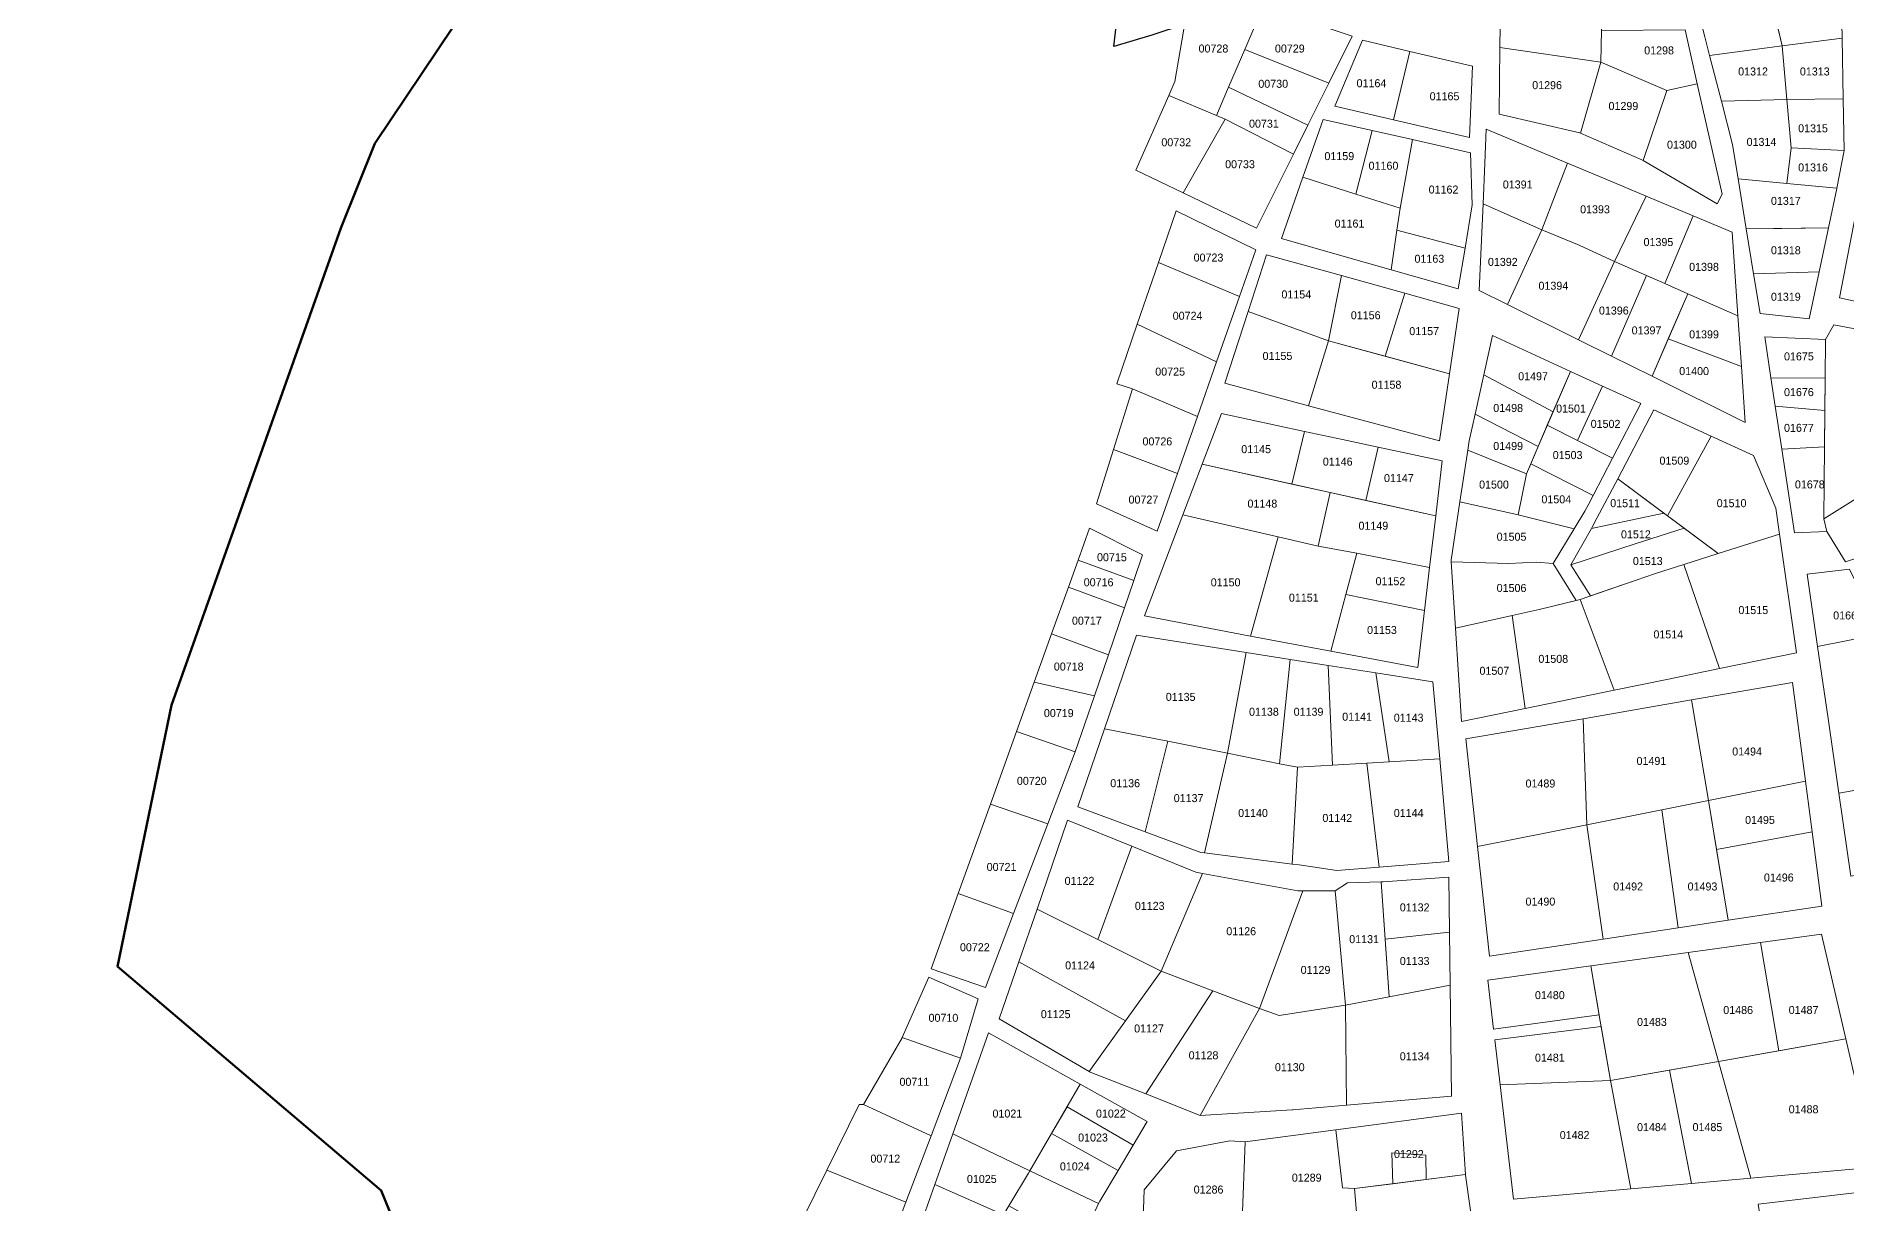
# Model space of a CAD drawing. Header units: metres. Extents: x 245225 to 248406, y 1633796 to 1637634.
# Drawn here: x 245231.8 to 245571.1, y 1634787.5 to 1635006.4 of the extents above; entities that cross this region are included whole.
import ezdxf
from ezdxf.enums import TextEntityAlignment as Align

# ---------------------------------------------------------------- set-up
doc = ezdxf.new("R2010")
doc.units = ezdxf.units.M
doc.header["$MEASUREMENT"] = 0
doc.layers.add('historique_numero_parcelle', color=7, linetype='Continuous')
doc.layers.add('limites_sections', color=7, linetype='Continuous')
doc.layers.add('Limites_Communes', color=7, linetype='Continuous', lineweight=211, plot=False)
doc.layers.add('LIMITES_PARCELLES', color=7, linetype='Continuous', lineweight=0, true_color=0xffffff)
doc.styles.add('Style-FANCY', font='FANCY.shx')

msp = doc.modelspace()

# ---------------------------------------------------------------- linework, layer by layer
at = {"layer": 'Limites_Communes', "color": 210, "lineweight": 80, "flags": 128}
msp.add_lwpolyline([(245620.8, 1634508.0988), (245567.3857, 1634566.262), (245526.7115, 1634503.9933), (245508.686, 1634473.2583), (245463.8158, 1634429.4361), (245415.3144, 1634444.5268), (245378.8064, 1634461.5328), (245345.8922, 1634486.192), (245305.1463, 1634503.4429), (245268.5278, 1634512.9679), (245251.7003, 1634523.0221), (245231.7855, 1634526.612), (245238.4616, 1634610.3804), (245246.3092, 1634641.0996), (245239.677, 1634675.0655), (245305, 1634769), (245296.4251, 1634790.0269), (245247, 1634832), (245257.1467, 1634881.0084), (245288.8968, 1634970.4378), (245295.2468, 1634986.3128), (245359.9816, 1635082.8418)], dxfattribs=at)
at = {"layer": 'limites_parcelles', "flags": 128}
for points in [[(245559.033, 1635004.637), (245545.44, 1635002.798), (245544.534, 1635006.331), (245541.783, 1635017.299), (245555.375, 1635020.049), (245559.033, 1635004.637)], [(245461.763, 1635011.967), (245458.308, 1635003.942), (245455.266, 1634996.877), (245452.992, 1634991.595), (245444.048, 1634995.317), (245445.209, 1634997.967), (245448.225, 1635015.43), (245461.763, 1635011.967)], [(245525.444, 1635015.853), (245525.197, 1635007.493), (245525.021, 1635001.565), (245506.132, 1635004.325), (245506.288, 1635016.488), (245525.444, 1635015.853)], [(245557.266, 1635012.085), (245569.727, 1635015.127), (245570.265, 1635007.032), (245570.282, 1635006.092), (245559.033, 1635004.637), (245557.266, 1635012.085)], [(245474.033, 1634997.609), (245458.308, 1635003.942), (245461.763, 1635011.967), (245461.878, 1635011.937), (245478.421, 1635006.442), (245474.033, 1634997.609)], [(245543.102, 1634997.533), (245537.403, 1634996.274), (245525.021, 1635001.565), (245525.197, 1635007.493), (245540.819, 1635007.659), (245543.102, 1634997.533)], [(245525.021, 1635001.565), (245521.248, 1634988.274), (245521.105, 1634988.336), (245505.971, 1634991.829), (245506.132, 1635004.325), (245525.021, 1635001.565)], [(245537.403, 1634996.274), (245532.969, 1634983.126), (245532.747, 1634983.256), (245521.248, 1634988.274), (245525.021, 1635001.565), (245537.403, 1634996.274)], [(245532.969, 1634983.126), (245537.403, 1634996.274), (245543.102, 1634997.533), (245547.775, 1634976.8), (245546.823, 1634975.001), (245532.969, 1634983.126)], [(245452.992, 1634991.595), (245454.655, 1634990.903), (245446.73, 1634977.057), (245437.907, 1634981.298), (245444.048, 1634995.317), (245452.992, 1634991.595)], [(245470.139, 1634989.769), (245467.436, 1634984.329), (245454.655, 1634990.903), (245452.992, 1634991.595), (245455.266, 1634996.877), (245470.139, 1634989.769)], [(245560.701, 1634985.534), (245559.92, 1634978.821), (245550.767, 1634979.683), (245549.72, 1634986.116), (245547.634, 1634994.246), (245559.912, 1634994.577), (245560.701, 1634985.534)], [(245516.681, 1634977.117), (245514.001, 1634970.159), (245502.961, 1634974.996), (245503.296, 1634982.616), (245503.577, 1634989.002), (245518.805, 1634982.631), (245516.681, 1634977.117)], [(245499.587, 1634966.677), (245486.818, 1634970.064), (245487.41, 1634974.207), (245489.729, 1634987.048), (245500.64, 1634984.579), (245500.957, 1634974.842), (245499.587, 1634966.677)], [(245533.532, 1634976.47), (245527.627, 1634964.206), (245521.012, 1634967.249), (245514.001, 1634970.159), (245516.681, 1634977.117), (245518.805, 1634982.631), (245526.291, 1634979.499), (245533.532, 1634976.47)], [(245486.818, 1634970.064), (245485.758, 1634962.644), (245476.497, 1634965.278), (245465.219, 1634968.485), (245469.218, 1634979.983), (245479.134, 1634976.835), (245487.41, 1634974.207), (245486.818, 1634970.064)], [(245558.94, 1634970.4), (245552.292, 1634970.319), (245550.767, 1634979.683), (245559.92, 1634978.821), (245569.288, 1634977.938), (245569.273, 1634977.861), (245567.708, 1634970.505), (245558.94, 1634970.4)], [(245585.772, 1634974.88), (245591.725, 1634973.954), (245588.635, 1634953.241), (245569.765, 1634957.418), (245573.252, 1634975.433), (245585.507, 1634973.028), (245585.772, 1634974.88)], [(245550.737, 1634954.035), (245541.354, 1634958.165), (245537.045, 1634960.061), (245542.342, 1634972.784), (245549.666, 1634969.72), (245550.737, 1634954.035)], [(245521.012, 1634967.249), (245527.627, 1634964.206), (245520.87, 1634949.526), (245507.524, 1634956.142), (245514.001, 1634970.159), (245521.012, 1634967.249)], [(245527.058, 1634946.458), (245533.574, 1634961.589), (245537.045, 1634960.061), (245541.354, 1634958.165), (245534.635, 1634942.702), (245527.058, 1634946.458)], [(245453.029, 1634945.406), (245449.426, 1634935.136), (245437.245, 1634940.341), (245434.335, 1634941.267), (245438.162, 1634952.43), (245453.029, 1634945.406)], [(245587.847, 1634948.724), (245584.189, 1634929.959), (245583.493, 1634926.394), (245566.825, 1634915.943), (245566.956, 1634929.436), (245567.08, 1634942.313), (245567.151, 1634949.58), (245568.738, 1634952.358), (245587.847, 1634948.724)], [(245513.293, 1634929.499), (245511.091, 1634924.386), (245500.112, 1634928.859), (245500.375, 1634930.604), (245501.475, 1634935.57), (245513.293, 1634929.499)], [(245483.296, 1634929.413), (245481.015, 1634919.414), (245474.34, 1634920.882), (245467.106, 1634922.486), (245469.532, 1634932.35), (245476.623, 1634930.837), (245483.296, 1634929.413)], [(245558.533, 1634913.103), (245547.065, 1634909.465), (245537.562, 1634916.507), (245545.742, 1634931.477), (245553.689, 1634927.826), (245557.84, 1634917.949), (245558.533, 1634913.103)], [(245474.34, 1634920.882), (245472.038, 1634910.84), (245464.59, 1634912.564), (245446.717, 1634916.702), (245450.336, 1634926.203), (245474.34, 1634920.882)], [(245522.071, 1634917.375), (245520.061, 1634914.076), (245509.576, 1634916.694), (245511.091, 1634924.386), (245511.898, 1634926.261), (245523.604, 1634920.34), (245522.78, 1634918.746), (245522.071, 1634917.375)], [(245566.825, 1634915.943), (245567.416, 1634913.597), (245561.33, 1634913.332), (245558.965, 1634928.988), (245566.956, 1634929.436), (245566.825, 1634915.943)], [(245592.683, 1634911.348), (245576.819, 1634902.222), (245573.395, 1634908.702), (245570.908, 1634907.908), (245567.416, 1634913.597), (245566.825, 1634915.943), (245583.493, 1634926.394), (245592.683, 1634911.348)], [(245526.201, 1634914.787), (245523.266, 1634914.173), (245524.32, 1634916.052), (245528.2, 1634923.444), (245536.868, 1634917.021), (245526.201, 1634914.787)], [(245494.1, 1634916.535), (245492.95, 1634906.825), (245479.314, 1634909.517), (245472.038, 1634910.84), (245474.34, 1634920.882), (245494.1, 1634916.535)], [(245520.061, 1634914.076), (245516.098, 1634907.573), (245512.943, 1634907.85), (245507.783, 1634907.585), (245497.017, 1634907.872), (245496.996, 1634908.199), (245498.644, 1634919.128), (245509.576, 1634916.694), (245520.061, 1634914.076)], [(245531.468, 1634911.247), (245519.432, 1634907.335), (245523.266, 1634914.173), (245526.201, 1634914.787), (245536.868, 1634917.021), (245537.562, 1634916.507), (245540.638, 1634914.228), (245531.468, 1634911.247)], [(245531.651, 1634904.471), (245523.093, 1634901.512), (245519.432, 1634907.335), (245531.468, 1634911.247), (245540.638, 1634914.228), (245547.065, 1634909.465), (245540.609, 1634907.417), (245535.3, 1634905.733), (245531.651, 1634904.471)], [(245547.276, 1634887.872), (245540.609, 1634907.417), (245547.065, 1634909.465), (245558.533, 1634913.103), (245561.714, 1634890.834), (245547.276, 1634887.872)], [(245472.038, 1634910.84), (245479.314, 1634909.517), (245477.259, 1634901.789), (245474.432, 1634891.153), (245459.411, 1634893.986), (245464.59, 1634912.564), (245472.038, 1634910.84)], [(245497.017, 1634907.872), (245507.783, 1634907.585), (245512.943, 1634907.85), (245516.098, 1634907.573), (245520.429, 1634900.665), (245513.472, 1634898.986), (245508.446, 1634897.846), (245497.808, 1634895.431), (245497.017, 1634907.872)], [(245537.754, 1634885.919), (245527.521, 1634883.82), (245521.145, 1634900.838), (245531.651, 1634904.471), (245535.3, 1634905.733), (245540.609, 1634907.417), (245547.276, 1634887.872), (245537.754, 1634885.919)], [(245527.521, 1634883.82), (245510.836, 1634880.397), (245508.446, 1634897.846), (245513.472, 1634898.986), (245521.145, 1634900.838), (245527.521, 1634883.82)], [(245458.552, 1634890.906), (245455.1, 1634872.022), (245443.881, 1634874.242), (245432, 1634876.594), (245438.008, 1634894.154), (245458.552, 1634890.906)], [(245586.579, 1634867.498), (245569.652, 1634864.512), (245567.631, 1634878.511), (245565.676, 1634892.047), (245577.658, 1634894.38), (245583.697, 1634882.169), (245586.579, 1634867.498)], [(245473.93, 1634888.475), (245474.747, 1634869.77), (245468.197, 1634869.376), (245464.841, 1634870.054), (245466.794, 1634889.603), (245473.93, 1634888.475)], [(245482.866, 1634887.062), (245485.344, 1634870.406), (245481.169, 1634870.155), (245474.747, 1634869.77), (245473.93, 1634888.475), (245482.866, 1634887.062)], [(245455.1, 1634872.022), (245450.747, 1634853.323), (245450.073, 1634853.408), (245439.641, 1634857.284), (245443.881, 1634874.242), (245455.1, 1634872.022)], [(245464.841, 1634870.054), (245468.197, 1634869.376), (245467.221, 1634851.24), (245450.747, 1634853.323), (245455.1, 1634872.022), (245464.841, 1634870.054)], [(245483.51, 1634850.663), (245475.578, 1634850.022), (245468.488, 1634851.08), (245467.221, 1634851.24), (245468.197, 1634869.376), (245474.747, 1634869.77), (245481.169, 1634870.155), (245483.51, 1634850.663)], [(245483.51, 1634850.663), (245481.169, 1634870.155), (245485.344, 1634870.406), (245494.84, 1634870.977), (245496.534, 1634851.715), (245483.51, 1634850.663)], [(245589.609, 1634852.136), (245581.649, 1634850.705), (245571.899, 1634848.953), (245569.652, 1634864.512), (245586.579, 1634867.498), (245589.518, 1634852.535), (245589.609, 1634852.136)], [(245450.39, 1634849.473), (245442.665, 1634831.144), (245430.751, 1634837.094), (245437.127, 1634854.565), (245449.12, 1634849.704), (245450.39, 1634849.473)], [(245469.2, 1634846.212), (245461.053, 1634824.132), (245452.329, 1634827.459), (245442.665, 1634831.144), (245450.39, 1634849.473), (245468.276, 1634846.212), (245469.2, 1634846.212)], [(245496.666, 1634838.441), (245484.621, 1634837.131), (245483.843, 1634847.892), (245484.257, 1634847.905), (245496.534, 1634848.752), (245496.666, 1634838.441)], [(245477.193, 1634824.794), (245464.757, 1634822.809), (245461.053, 1634824.132), (245469.2, 1634846.212), (245475.261, 1634846.212), (245477.193, 1634824.794)], [(245485.401, 1634826.349), (245477.193, 1634824.794), (245475.261, 1634846.212), (245477.589, 1634847.693), (245483.843, 1634847.892), (245485.401, 1634826.349)], [(245430.751, 1634837.094), (245442.665, 1634831.144), (245435.974, 1634821.823), (245415.969, 1634832.891), (245419.368, 1634842.778), (245430.751, 1634837.094)], [(245547.082, 1634814.225), (245526.868, 1634810.639), (245524.947, 1634821.794), (245523.165, 1634832.139), (245541.392, 1634834.637), (245547.082, 1634814.225)], [(245452.329, 1634827.459), (245439.734, 1634808.131), (245429.329, 1634812.239), (245429.164, 1634812.335), (245435.974, 1634821.823), (245442.665, 1634831.144), (245452.329, 1634827.459)], [(245477.367, 1634806.006), (245477.193, 1634824.794), (245485.401, 1634826.349), (245496.794, 1634828.509), (245497.063, 1634807.688), (245477.367, 1634806.006)], [(245477.193, 1634824.794), (245477.367, 1634806.006), (245467.323, 1634805.148), (245467.182, 1634805.14), (245449.967, 1634804.09), (245461.053, 1634824.132), (245464.757, 1634822.809), (245477.193, 1634824.794)], [(245405.024, 1634814.858), (245399.519, 1634800.308), (245386.847, 1634806.127), (245394.07, 1634818.669), (245394.087, 1634818.707), (245405.024, 1634814.858)], [(245427.479, 1634809.987), (245422.096, 1634800.722), (245418.036, 1634793.732), (245403.573, 1634800.63), (245410.276, 1634819.621), (245427.479, 1634809.987)], [(245399.519, 1634800.308), (245394.794, 1634787.82), (245379.988, 1634793.839), (245386.053, 1634806.127), (245386.847, 1634806.127), (245399.519, 1634800.308)], [(245492.282, 1634792.083), (245492.24, 1634796.651), (245485.89, 1634797.074), (245486.071, 1634791.294), (245478.899, 1634790.383), (245476.65, 1634790.515), (245475.403, 1634801.433), (245498.911, 1634804.54), (245499.697, 1634793.024), (245492.282, 1634792.083)], [(245418.036, 1634793.732), (245417.781, 1634793.293), (245414.092, 1634787.145), (245413.088, 1634785.472), (245400.229, 1634791.155), (245403.573, 1634800.63), (245418.036, 1634793.732)], [(245434.561, 1634793.778), (245431.112, 1634788.003), (245430.919, 1634787.587), (245418.036, 1634793.732), (245422.096, 1634800.722), (245434.561, 1634793.778)], [(245478.899, 1634790.383), (245479.284, 1634785.193), (245459.585, 1634782.842), (245457.733, 1634782.974), (245457.789, 1634784.407), (245458.364, 1634799.182), (245475.403, 1634801.433), (245476.65, 1634790.515), (245478.899, 1634790.383)], [(245458.364, 1634799.182), (245457.789, 1634784.407), (245449.195, 1634783.685), (245439.182, 1634782.844), (245439.446, 1634790.186), (245445.532, 1634797.462), (245455.52, 1634799.314), (245458.364, 1634799.182)], [(245430.919, 1634787.587), (245427.301, 1634779.766), (245414.092, 1634787.145), (245417.781, 1634793.293), (245418.036, 1634793.732), (245430.919, 1634787.587)], [(245501.347, 1634780.966), (245487.895, 1634780.593), (245479.693, 1634779.667), (245479.284, 1634785.193), (245478.899, 1634790.383), (245499.697, 1634793.024), (245499.705, 1634792.898), (245501.347, 1634780.966)]]:
    msp.add_lwpolyline(points, close=True, dxfattribs=at)
at = {"layer": 'limites_parcelles'}
for points in [[(245489.259, 1635003.6), (245486.212, 1634990.777), (245475.213, 1634993.337), (245480.372, 1635005.719)], [(245559.912, 1634994.577), (245547.634, 1634994.246), (245545.44, 1635002.798), (245559.033, 1635004.637)], [(245570.487, 1634994.673), (245559.912, 1634994.577), (245559.033, 1635004.637), (245570.282, 1635006.092)], [(245474.033, 1634997.609), (245470.139, 1634989.769), (245455.266, 1634996.877), (245458.308, 1635003.942)], [(245486.212, 1634990.777), (245489.259, 1635003.6), (245501.01, 1635000.798), (245500.454, 1634987.463)], [(245570.662, 1634985.005), (245560.701, 1634985.534), (245559.912, 1634994.577), (245570.487, 1634994.673)], [(245467.436, 1634984.329), (245460.529, 1634970.424), (245446.73, 1634977.057), (245454.655, 1634990.903)], [(245482.17, 1634988.759), (245479.134, 1634976.835), (245469.218, 1634979.983), (245472.993, 1634990.836)], [(245489.729, 1634987.048), (245487.41, 1634974.207), (245479.134, 1634976.835), (245482.17, 1634988.759)], [(245569.288, 1634977.938), (245559.92, 1634978.821), (245560.701, 1634985.534), (245570.662, 1634985.005)], [(245457.321, 1634957.636), (245442.132, 1634964.01), (245445.447, 1634973.678), (245460.396, 1634966.402)], [(245514.001, 1634970.159), (245507.524, 1634956.142), (245502.247, 1634958.758), (245502.961, 1634974.996)], [(245542.342, 1634972.784), (245537.045, 1634960.061), (245527.627, 1634964.206), (245533.532, 1634976.47)], [(245565.958, 1634962.279), (245553.664, 1634961.897), (245552.292, 1634970.319), (245567.708, 1634970.505)], [(245499.587, 1634966.677), (245498.311, 1634959.073), (245485.758, 1634962.644), (245486.818, 1634970.064)], [(245457.321, 1634957.636), (245453.029, 1634945.406), (245438.162, 1634952.43), (245442.132, 1634964.01)], [(245476.466, 1634961.555), (245474.022, 1634949.337), (245458.926, 1634954.819), (245462.381, 1634965.476)], [(245533.574, 1634961.589), (245527.058, 1634946.458), (245520.87, 1634949.526), (245527.627, 1634964.206)], [(245488.287, 1634958.264), (245484.619, 1634946.431), (245474.022, 1634949.337), (245476.466, 1634961.555)], [(245553.664, 1634961.897), (245565.958, 1634962.279), (245564.087, 1634953.48), (245554.879, 1634954.432)], [(245484.619, 1634946.431), (245488.287, 1634958.264), (245498.496, 1634955.422), (245496.665, 1634943.127)], [(245551.388, 1634944.488), (245537.687, 1634949.726), (245541.354, 1634958.165), (245550.737, 1634954.035)], [(245474.022, 1634949.337), (245470.248, 1634937.171), (245454.575, 1634941.399), (245458.926, 1634954.819)], [(245516.111, 1634936.041), (245503.11, 1634942.953), (245504.741, 1634950.316), (245519.366, 1634943.596)], [(245567.151, 1634949.58), (245567.08, 1634942.313), (245556.937, 1634942.408), (245555.774, 1634950.109)], [(245496.665, 1634943.127), (245494.792, 1634930.551), (245470.248, 1634937.171), (245474.022, 1634949.337)], [(245551.388, 1634944.488), (245552.101, 1634934.044), (245534.635, 1634942.702), (245537.687, 1634949.726)], [(245525.366, 1634940.839), (245520.657, 1634930.638), (245515.012, 1634933.488), (245519.366, 1634943.596)], [(245445.679, 1634924.458), (245433.686, 1634928.966), (245437.245, 1634940.341), (245449.426, 1634935.136)], [(245513.293, 1634929.499), (245501.475, 1634935.57), (245503.11, 1634942.953), (245516.111, 1634936.041)], [(245520.657, 1634930.638), (245525.366, 1634940.839), (245532.51, 1634937.557), (245527.218, 1634927.326)], [(245567.022, 1634936.242), (245557.738, 1634937.11), (245556.937, 1634942.408), (245567.08, 1634942.313)], [(245545.742, 1634931.477), (245537.562, 1634916.507), (245528.2, 1634923.444), (245535.007, 1634936.409)], [(245567.022, 1634936.242), (245566.956, 1634929.436), (245558.965, 1634928.988), (245557.738, 1634937.11)], [(245469.532, 1634932.35), (245467.106, 1634922.486), (245450.336, 1634926.203), (245453.944, 1634935.676)], [(245523.604, 1634920.34), (245511.898, 1634926.261), (245515.012, 1634933.488), (245527.218, 1634927.326)], [(245445.679, 1634924.458), (245441.875, 1634913.618), (245430.498, 1634918.777), (245433.686, 1634928.966)], [(245481.015, 1634919.414), (245483.296, 1634929.413), (245495.321, 1634926.847), (245494.1, 1634916.535)], [(245509.576, 1634916.694), (245498.644, 1634919.128), (245500.112, 1634928.859), (245511.091, 1634924.386)], [(245464.59, 1634912.564), (245459.411, 1634893.986), (245439.494, 1634897.743), (245446.717, 1634916.702)], [(245437.504, 1634904.397), (245427.072, 1634908.221), (245429.233, 1634914.236), (245439.155, 1634909.236)], [(245492.95, 1634906.825), (245491.994, 1634898.757), (245477.259, 1634901.789), (245479.314, 1634909.517)], [(245437.504, 1634904.397), (245435.751, 1634899.258), (245425.255, 1634903.163), (245427.072, 1634908.221)], [(245577.658, 1634894.38), (245565.676, 1634892.047), (245563.721, 1634905.584), (245571.659, 1634906.51)], [(245435.751, 1634899.258), (245432.74, 1634890.435), (245422.111, 1634894.412), (245425.255, 1634903.163)], [(245491.994, 1634898.757), (245490.729, 1634888.079), (245474.432, 1634891.153), (245477.259, 1634901.789)], [(245510.836, 1634880.397), (245498.92, 1634877.952), (245497.808, 1634895.431), (245508.446, 1634897.846)], [(245430.135, 1634882.8), (245418.84, 1634885.307), (245422.111, 1634894.412), (245432.74, 1634890.435)], [(245466.794, 1634889.603), (245464.841, 1634870.054), (245455.1, 1634872.022), (245458.552, 1634890.906)], [(245494.84, 1634870.977), (245485.344, 1634870.406), (245482.866, 1634887.062), (245493.57, 1634885.37)], [(245430.135, 1634882.8), (245426.535, 1634872.247), (245415.536, 1634876.11), (245418.84, 1634885.307)], [(245563.417, 1634866.753), (245545.193, 1634863.133), (245542.068, 1634881.999), (245560.986, 1634885.264)], [(245545.193, 1634863.133), (245522.433, 1634858.611), (245521.735, 1634878.49), (245542.068, 1634881.999)], [(245426.535, 1634872.247), (245421.401, 1634858.783), (245410.637, 1634862.475), (245415.536, 1634876.11)], [(245443.881, 1634874.242), (245439.641, 1634857.284), (245427.001, 1634861.981), (245432, 1634876.594)], [(245522.433, 1634858.611), (245501.93, 1634854.538), (245499.754, 1634874.697), (245521.735, 1634878.49)], [(245564.659, 1634857.291), (245546.711, 1634853.966), (245545.193, 1634863.133), (245563.417, 1634866.753)], [(245421.401, 1634858.783), (245414.977, 1634841.936), (245404.607, 1634845.691), (245410.637, 1634862.475)], [(245539.516, 1634839.278), (245536.465, 1634861.399), (245545.193, 1634863.133), (245548.909, 1634840.698)], [(245437.127, 1634854.565), (245430.751, 1634837.094), (245419.368, 1634842.778), (245425.096, 1634859.441)], [(245525.457, 1634837.154), (245504.154, 1634833.935), (245501.93, 1634854.538), (245522.433, 1634858.611)], [(245539.516, 1634839.278), (245525.457, 1634837.154), (245522.433, 1634858.611), (245536.465, 1634861.399)], [(245546.711, 1634853.966), (245564.659, 1634857.291), (245566.489, 1634843.354), (245548.909, 1634840.698)], [(245414.977, 1634841.936), (245409.707, 1634828.114), (245399.547, 1634831.607), (245404.607, 1634845.691)], [(245484.621, 1634837.131), (245496.666, 1634838.441), (245496.794, 1634828.509), (245485.401, 1634826.349)], [(245558.403, 1634816.233), (245554.989, 1634836.501), (245566.384, 1634838.062), (245570.939, 1634818.457)], [(245558.403, 1634816.233), (245547.082, 1634814.225), (245541.392, 1634834.637), (245554.989, 1634836.501)], [(245435.974, 1634821.823), (245429.164, 1634812.335), (245412.29, 1634822.187), (245415.969, 1634832.891)], [(245524.742, 1634822.984), (245504.926, 1634820.295), (245503.836, 1634829.49), (245523.165, 1634832.139)], [(245405.024, 1634814.858), (245394.087, 1634818.707), (245399.071, 1634830.019), (245408.358, 1634825.971)], [(245461.053, 1634824.132), (245449.967, 1634804.09), (245439.734, 1634808.131), (245452.329, 1634827.459)], [(245505.165, 1634818.283), (245525.123, 1634820.77), (245526.868, 1634810.639), (245506.167, 1634809.828)], [(245553.179, 1634792.35), (245547.082, 1634814.225), (245570.939, 1634818.457), (245576.527, 1634794.41)], [(245542.016, 1634791.365), (245537.896, 1634812.595), (245547.082, 1634814.225), (245553.179, 1634792.35)], [(245542.016, 1634791.365), (245530.663, 1634790.364), (245526.868, 1634810.639), (245537.896, 1634812.595)], [(245437.402, 1634798.534), (245425.007, 1634805.733), (245427.479, 1634809.987), (245440.042, 1634802.952)], [(245530.663, 1634790.364), (245508.704, 1634788.427), (245506.167, 1634809.828), (245526.868, 1634810.639)], [(245437.402, 1634798.534), (245434.561, 1634793.778), (245422.096, 1634800.722), (245425.007, 1634805.733)], [(245394.794, 1634787.82), (245389.48, 1634773.774), (245373.169, 1634780.025), (245379.988, 1634793.839)], [(245492.282, 1634792.083), (245486.071, 1634791.294), (245485.89, 1634797.074), (245492.24, 1634796.651)], [(245413.088, 1634785.472), (245408.256, 1634777.418), (245397.048, 1634782.143), (245400.229, 1634791.155)], [(245576.921, 1634772.099), (245557.531, 1634769.2), (245554.545, 1634787.448), (245574.215, 1634789.802)]]:
    msp.add_3dface(points, dxfattribs=at)
at = {"layer": 'limites_sections', "flags": 128}
msp.add_lwpolyline([(245739.8559, 1635105.3481), (245440.9057, 1635006.6276), (245433.771605, 1635004.518432), (245446.895, 1635117.771), (245422.716, 1635152.914), (245437.268, 1635274.622), (245420.07, 1635331.508), (245369.799, 1635381.779), (245338.384, 1635452.238), (245450.924, 1635384.215), (245811.683, 1635151.209), (245837.018023, 1635153.87566), (245846.0283, 1635139.7348), (245836.9689, 1635133.7145), (245829.3047, 1635128.6213), (245827.8612, 1635127.6621), (245821.098, 1635123.1677), (245808.4783, 1635120.3997), (245764.3632, 1635110.7235), (245739.8559, 1635105.3481)], close=True, dxfattribs=at)

# ---------------------------------------------------------------- texts
at = {"layer": 'historique_numero_parcelle', "style": 'Style-FANCY'}
for s, p in [('00728', (245452.434498, 1635004.131311)), ('00729', (245466.748668, 1635004.131311)), ('01298', (245535.962906, 1635003.778618)), ('00730', (245463.636892, 1634997.524123)), ('01164', (245482.052309, 1634997.625675)), ('01296', (245514.969619, 1634997.266197)), ('01312', (245553.57232, 1634999.831294)), ('01313', (245565.143841, 1634999.831294)), ('01165', (245495.747045, 1634995.180194)), ('01299', (245529.27478, 1634993.358744)), ('00731', (245461.894297, 1634990.044288)), ('00732', (245445.464119, 1634986.553698)), ('01314', (245555.153492, 1634986.627027)), ('01315', (245564.81412, 1634989.178833)), ('01159', (245476.027687, 1634983.962881)), ('01300', (245540.235876, 1634986.102046)), ('00733', (245457.41334, 1634982.439789)), ('01160', (245484.308225, 1634982.155352)), ('01316', (245564.81412, 1634981.842391)), ('01162', (245495.561264, 1634977.689691)), ('01391', (245509.45763, 1634978.639899)), ('01393', (245523.948572, 1634973.98817)), ('01317', (245559.718404, 1634975.569201)), ('01161', (245477.93858, 1634971.310177)), ('01395', (245535.838575, 1634967.847887)), ('01318', (245559.718404, 1634966.31226)), ('00723', (245451.508744, 1634964.940091)), ('01163', (245492.907245, 1634964.718011)), ('01392', (245506.670911, 1634964.126503)), ('01398', (245544.384515, 1634963.196157)), ('01394', (245516.145757, 1634959.660843)), ('01154', (245467.966105, 1634958.032811)), ('01319', (245559.718404, 1634957.593589)), ('00724', (245447.587906, 1634954.031998)), ('01156', (245480.970797, 1634954.125359)), ('01396', (245527.478417, 1634955.009113)), ('01157', (245491.931893, 1634951.148252)), ('01397', (245533.6092, 1634951.287729)), ('01399', (245544.384515, 1634950.543453)), ('01155', (245464.436261, 1634946.496522)), ('01675', (245562.16727, 1634946.412655)), ('00725', (245444.320542, 1634943.560229)), ('01497', (245512.341906, 1634942.690648)), ('01400', (245542.526702, 1634943.658893)), ('01158', (245484.872204, 1634941.100516)), ('01676', (245562.16727, 1634939.714164)), ('01498', (245507.670833, 1634936.736434)), ('01501', (245519.454676, 1634936.630109)), ('01502', (245525.930481, 1634933.759327)), ('01677', (245562.16727, 1634933.015674)), ('00726', (245441.924474, 1634930.470518)), ('01145', (245460.436986, 1634929.020971)), ('01499', (245507.670833, 1634929.612643)), ('01146', (245475.724133, 1634926.681816)), ('01503', (245518.817711, 1634927.911439)), ('01509', (245538.829012, 1634926.868122)), ('01147', (245487.189494, 1634923.598384)), ('01500', (245505.016815, 1634922.382526)), ('01678', (245564.210864, 1634922.40973)), ('00727', (245439.310582, 1634919.562425)), ('01148', (245461.604754, 1634918.813747)), ('01504', (245516.694496, 1634919.618069)), ('01511', (245529.593027, 1634918.893729)), ('01510', (245549.551247, 1634918.893729)), ('01149', (245482.41226, 1634914.667063)), ('01505', (245508.307798, 1634912.600603)), ('01512', (245531.610081, 1634913.04584)), ('00715', (245433.400152, 1634908.760352)), ('01513', (245533.839457, 1634908.048554)), ('00716', (245430.910731, 1634904.058741)), ('01150', (245454.717576, 1634904.047829)), ('01152', (245485.610353, 1634904.260479)), ('01506', (245508.307798, 1634902.991459)), ('01151', (245469.367759, 1634901.177047)), ('01515', (245553.61853, 1634898.85142)), ('00717', (245428.705816, 1634896.863852)), ('01153', (245484.017942, 1634895.116508)), ('01664', (245571.384179, 1634897.84268)), ('01514', (245537.687784, 1634894.292725)), ('00718', (245425.309534, 1634888.262042)), ('01508', (245516.130517, 1634889.700803)), ('01507', (245505.0898, 1634887.467973)), ('01135', (245446.291067, 1634882.576774)), ('00719', (245423.442469, 1634879.535567)), ('01138', (245461.896697, 1634879.785737)), ('01139', (245470.256855, 1634879.785737)), ('01141', (245479.360139, 1634878.855391)), ('01143', (245489.020767, 1634878.669322)), ('01494', (245552.455739, 1634872.339884)), ('01491', (245534.527843, 1634870.572227)), ('00720', (245418.385833, 1634866.835431)), ('01136', (245435.887314, 1634866.388756)), ('01489', (245513.720337, 1634866.339153)), ('01137', (245447.777317, 1634863.597718)), ('01140', (245459.853102, 1634860.80668)), ('01142', (245475.644513, 1634859.876334)), ('01144', (245489.020767, 1634860.80668)), ('01495', (245554.870895, 1634859.501111)), ('00721', (245412.7224, 1634850.691453)), ('01122', (245427.326445, 1634848.077555)), ('01496', (245558.40074, 1634848.709098)), ('01490', (245513.720337, 1634844.19692)), ('01492', (245530.161982, 1634847.034475)), ('01493', (245544.09558, 1634847.034475)), ('01123', (245440.490378, 1634843.399244)), ('01132', (245490.147066, 1634843.106849)), ('01126', (245457.635338, 1634838.641189)), ('00722', (245407.71244, 1634835.638285)), ('01131', (245480.672219, 1634837.152635)), ('01124', (245427.432606, 1634832.235093)), ('01129', (245471.568936, 1634831.384491)), ('01133', (245490.147066, 1634833.059113)), ('01480', (245515.485259, 1634826.6599)), ('01486', (245550.783707, 1634823.868862)), ('01487', (245563.045273, 1634823.868862)), ('00710', (245401.825627, 1634822.40777)), ('01125', (245422.867694, 1634823.091122)), ('01127', (245440.357677, 1634820.406409)), ('01483', (245534.620733, 1634821.636032)), ('01128', (245450.575648, 1634815.382541)), ('01134', (245490.147066, 1634815.196472)), ('01481', (245515.485259, 1634814.937542)), ('00711', (245396.380019, 1634810.408868)), ('01130', (245466.738622, 1634813.149711)), ('01021', (245413.810827, 1634804.456493)), ('01022', (245433.201637, 1634804.456493)), ('01488', (245563.045273, 1634805.261944)), ('01023', (245429.858701, 1634799.964139)), ('01482', (245520.129792, 1634800.424145)), ('01484', (245534.620733, 1634801.912699)), ('01485', (245545.024486, 1634801.912699)), ('01292', (245489.065, 1634796.8625)), ('00712', (245390.934411, 1634796.010185)), ('01024', (245426.444638, 1634794.550163)), ('01025', (245409.018692, 1634792.199358)), ('01286', (245451.521676, 1634790.204996)), ('01289', (245469.914025, 1634792.437826))]:
    msp.add_text(s, height=1.499994, dxfattribs=at).set_placement(p, align=Align.MIDDLE_CENTER)

doc.saveas('drawing.dxf')
